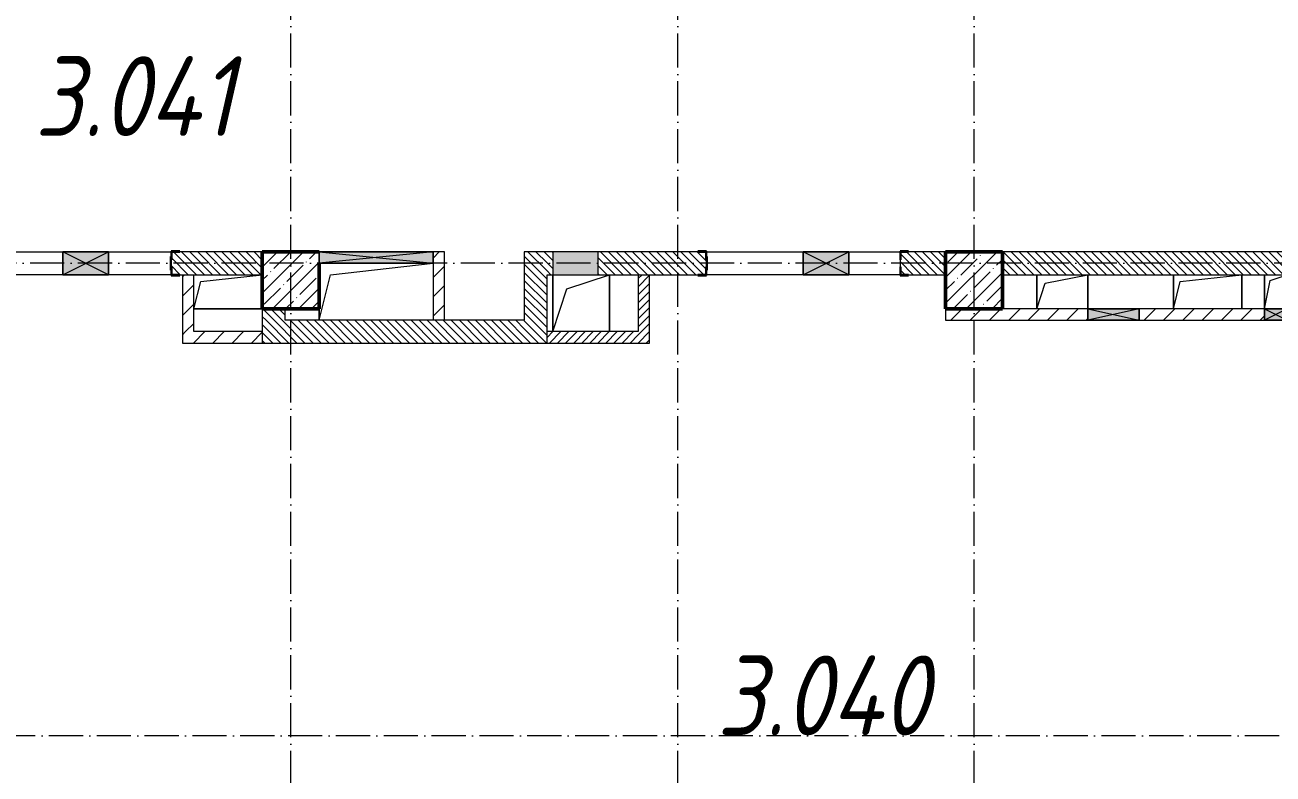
# Model space of a CAD drawing. Header units: millimetres. Extents: x -12989 to 629078, y -109036 to 555275.
# Drawn here: x 541226 to 552185, y -89020 to -82441 of the extents above; entities that cross this region are included whole.
import ezdxf

# ---------------------------------------------------------------- set-up
doc = ezdxf.new("R2010")
doc.units = ezdxf.units.MM
doc.linetypes.add('50_200_ШТРИХ_1Т_ш5_п1_п1_', pattern=[700, 500, -100, 0, -100])
for name, color, linetype, lineweight in [('A-DETL-GENF-OTLN', 7, 'Continuous', 9), ('A-FLOR-____-OTLN', 7, 'Continuous', 9), ('A-GENM-____-MCUT', 7, 'Continuous', 25), ('A-GENM-____-OTLN', 7, 'Continuous', 9), ('A-GENM-____-OTLN-1', 7, 'Continuous', 25), ('A-GLAZ-____-OTLN', 7, 'Continuous', 9), ('A-WALL-____-MCUT-3', 7, 'Continuous', 9), ('A-WALL-____-PATT-1', 7, 'Continuous', 9), ('A-WALL-FNSH-MCUT-1', 7, 'Continuous', 9), ('I-WALL-____-OTLN', 7, 'Continuous', 9), ('S-COLS-____-MCUT', 7, 'Continuous', 50), ('S-COLS-____-OTLN', 7, 'Continuous', 9), ('S-GRID-____-OTLN-1', 7, '50_200_ШТРИХ_1Т_ш5_п1_п1_', 9), ('Марки помещений', 7, 'Continuous', 9)]:
    doc.layers.add(name, color=color, linetype=linetype, lineweight=lineweight)
doc.styles.add('ISOCPEUR_I_2', font='isocpeui.ttf', dxfattribs={"width": 0.85, "height": 2.3})
pattern_1 = [(135, (523510.01, -90515.614), (-35.35534, -35.35534), [])]
pattern_2 = [(45, (523510.01, -90515.614), (-35.35534, 35.35534), [])]
pattern_3 = [(45, (523510.01, -90515.61), (-84.8528, 84.8528), [])]

# ---------------------------------------------------------------- blocks, each defined once
blk = doc.blocks.new('BSC_Колонна _Прямоугольная - 500х500-V77-АР1_План отверстий 3 этажа в осях 1-64_А-ГГ')
at = {"layer": 'S-COLS-____-OTLN'}
h = blk.add_hatch(dxfattribs=at)
h.set_pattern_fill('FP_114', color=256, style=0, pattern_type=2)
h.set_pattern_definition([(45, (-20050, -5831.04), (-114.0493, 114.0493), []), (45, (-19935.95, -5831.04), (-114.0493, 114.0493), [201.613, -40.323, 3.353, -36.97])])
h.paths.add_polyline_path([(-250, -250), (250, -250), (250, 250), (-250, 250), (-250, 150)], flags=0)
at = {"layer": 'S-COLS-____-MCUT'}
for p, q in [((250, 250), (-250, 250)), ((-250, 250), (-250, -250)), ((250, -250), (250, 150)), ((-250, -250), (250, -250))]:
    blk.add_line(p, q, dxfattribs=at)
blk = doc.blocks.new('BSC_Колонна _Прямоугольная - 500х500-V105-АР1_План отверстий 3 этажа в осях 1-64_А-ГГ')
at = {"layer": 'S-COLS-____-OTLN'}
h = blk.add_hatch(dxfattribs=at)
h.set_pattern_fill('FP_128', color=256, style=0, pattern_type=2)
h.set_pattern_definition([(45, (-26050, -5831.04), (-114.0493, 114.0493), []), (45, (-25935.95, -5831.04), (-114.0493, 114.0493), [201.613, -40.323, 3.353, -36.97])])
h.paths.add_polyline_path([(-250, -250), (250, -250), (250, 250), (-250, 250)], flags=0)
at = {"layer": 'S-COLS-____-MCUT'}
for p, q in [((250, 250), (-250, 250)), ((-250, 250), (-250, -250)), ((250, -250), (250, 250)), ((-250, -250), (250, -250))]:
    blk.add_line(p, q, dxfattribs=at)
blk = doc.blocks.new('Фахверк_СКБ_Уголок - 200_3960-28268576-АР1_План отверстий 3 этажа в осях 1-64_А-ГГ')
at = {"layer": 'A-GENM-____-MCUT'}
for p, q in [((200, 156), (125, 156)), ((125, 156), (125, 81)), ((131, 81), (131, 150)), ((131, 150), (200, 150)), ((200, 150), (200, 156)), ((125, 81), (131, 81)), ((131, 19), (125, 19)), ((125, 19), (125, -56)), ((131, -50), (131, 19)), ((125, -56), (200, -56)), ((200, -50), (131, -50)), ((200, -56), (200, -50))]:
    blk.add_line(p, q, dxfattribs=at)
blk = doc.blocks.new('154_Стойка_СКБ_Уголок - СМ-2480_200-28346303-АР1_План отверстий 3 этажа в осях 1-64_А-ГГ')
at = {"layer": 'A-GENM-____-MCUT'}
for p, q in [((125, 156), (125, 81)), ((200, 156), (125, 156)), ((131, 81), (131, 150)), ((131, 150), (200, 150)), ((200, 150), (200, 156)), ((125, 81), (131, 81)), ((131, 19), (125, 19)), ((125, 19), (125, -56)), ((131, -50), (131, 19)), ((125, -56), (200, -56)), ((200, -50), (131, -50)), ((200, -56), (200, -50))]:
    blk.add_line(p, q, dxfattribs=at)
blk = doc.blocks.new('Стойка_Влож_Полоса боковая - Полоса-28213942-АР1_План отверстий 3 этажа в осях 1-64_А-ГГ')
at = {"layer": 'A-GENM-____-OTLN'}
for p, q in [((-5, 60), (0, 60)), ((-5, -60), (-5, 60)), ((0, 31), (0, -31)), ((0, -60), (-5, -60))]:
    blk.add_line(p, q, dxfattribs=at)
blk = doc.blocks.new('AR_Отверстие Ниша - Лючок-32404482-АР1_План отверстий 3 этажа в осях 1-64_А-ГГ')
at = {"layer": 'A-GLAZ-____-OTLN'}
blk.add_hatch(color=256, dxfattribs=at).paths.add_polyline_path([(-200, 100), (-200, -100), (200, -100), (200, 100)], flags=0)
for p, q in [((200, 100), (-200, 100)), ((-200, 100), (-200, -100)), ((200, -100), (200, 100)), ((-200, -100), (200, -100))]:
    blk.add_line(p, q, dxfattribs=at)
blk = doc.blocks.new('AR_Отверстие прямоугольное _в плите_ - AR_Отверстие прямоугольное _в плите_-30459293-АР1_План отверстий 3 этажа в осях 1-64_А-ГГ')
at = {"layer": 'A-GENM-____-OTLN'}
for p, q in [((-250, 250), (-250, -250)), ((-125, 125), (250, 250)), ((250, -250), (250, 250)), ((-250, -250), (-125, 125))]:
    blk.add_line(p, q, dxfattribs=at)
blk = doc.blocks.new('AR_Отверстие прямоугольное _в плите_ - AR_Отверстие прямоугольное _в плите_-V190-АР1_План отверстий 3 этажа в осях 1-64_А-ГГ')
at = {"layer": 'A-GENM-____-OTLN'}
for p, q in [((-100, 150), (-100, -150)), ((-50, 100), (100, 150)), ((-100, -150), (-50, 100))]:
    blk.add_line(p, q, dxfattribs=at)
blk = doc.blocks.new('AR_Отверстие прямоугольное _в плите_ - AR_Отверстие прямоугольное _в плите_-30552555-АР1_План отверстий 3 этажа в осях 1-64_А-ГГ')
at = {"layer": 'A-GENM-____-OTLN'}
for p, q in [((-240, 90), (300, 150)), ((-300, -150), (-240, 90)), ((-300, -150), (300, -150))]:
    blk.add_line(p, q, dxfattribs=at)
blk = doc.blocks.new('AR_Отверстие прямоугольное _в плите_ - AR_Отверстие прямоугольное _в плите_-V194-АР1_План отверстий 3 этажа в осях 1-64_А-ГГ')
at = {"layer": 'A-GENM-____-OTLN'}
for p, q in [((-300, 150), (-300, -150)), ((-240, 90), (300, 150)), ((300, -150), (300, 150)), ((-300, -150), (-240, 90))]:
    blk.add_line(p, q, dxfattribs=at)
blk = doc.blocks.new('AR_Отверстие прямоугольное _в плите_ - AR_Отверстие прямоугольное _в плите_-30552670-АР1_План отверстий 3 этажа в осях 1-64_А-ГГ')
at = {"layer": 'A-GENM-____-OTLN'}
for p, q in [((-225, 150), (-225, -150)), ((-150, 75), (225, 150)), ((225, -150), (225, 150)), ((-225, -150), (-150, 75))]:
    blk.add_line(p, q, dxfattribs=at)
blk = doc.blocks.new('AR_Отверстие прямоугольное _в плите_ - AR_Отверстие прямоугольное _в плите_-30552705-АР1_План отверстий 3 этажа в осях 1-64_А-ГГ')
at = {"layer": 'A-GENM-____-OTLN'}
for p, q in [((-400, 150), (500, 250)), ((-500, -250), (-400, 150)), ((-500, -150), (-500, -250))]:
    blk.add_line(p, q, dxfattribs=at)
blk = doc.blocks.new('AR_Отверстие прямоугольное _в стене__БезПР - AR_Отверстие прямоугольное _в стене__БезПР-36429236-АР1_План отверстий 3 этажа в осях 1-64_А-ГГ')
at = {"layer": 'A-GLAZ-____-OTLN'}
blk.add_hatch(color=256, dxfattribs=at).paths.add_polyline_path([(500, -50), (500, 50), (-500, 50), (-500, -50), (396, -50)], flags=0)
at = {"layer": 'A-DETL-GENF-OTLN'}
for p, q in [((-500, -50), (-500, 50)), ((-500, 50), (500, 50)), ((500, 50), (-500, -50)), ((-500, 50), (500, -50)), ((500, 50), (-500, 50)), ((-500, 50), (-500, -50)), ((500, 50), (500, -50)), ((500, -50), (500, 50)), ((500, -50), (-500, -50)), ((-500, -50), (500, -50))]:
    blk.add_line(p, q, dxfattribs=at)
at = {"layer": 'A-GLAZ-____-OTLN'}
blk.add_line((500, 50), (-500, 50), dxfattribs=at)
blk = doc.blocks.new('AR_Отверстие прямоугольное _в стене_ - AR_Отверстие прямоугольное _в стене__ОВ-36982548-АР1_План отверстий 3 этажа в осях 1-64_А-ГГ')
at = {"layer": 'A-GLAZ-____-OTLN'}
blk.add_hatch(color=256, dxfattribs=at).paths.add_polyline_path([(225, -50), (225, 50), (-225, 50), (-225, -50)], flags=0)
at = {"layer": 'A-DETL-GENF-OTLN'}
for p, q in [((-225, -50), (-225, 50)), ((-225, 50), (225, 50)), ((225, 50), (-225, -50)), ((-225, 50), (225, -50)), ((225, 50), (-225, 50)), ((-225, 50), (-225, -50)), ((225, 50), (225, -50)), ((225, -50), (225, 50)), ((225, -50), (-225, -50)), ((-225, -50), (225, -50))]:
    blk.add_line(p, q, dxfattribs=at)
blk = doc.blocks.new('AR_Отверстие прямоугольное _в стене__БезПР - AR_Отверстие прямоугольное _в стене__БезПР-36428632-АР1_План отверстий 3 этажа в осях 1-64_А-ГГ')
at = {"layer": 'A-GLAZ-____-OTLN'}
blk.add_hatch(color=256, dxfattribs=at).paths.add_polyline_path([(-200, -100), (200, -100), (200, 100), (-200, 100)], flags=0)
at = {"layer": 'A-DETL-GENF-OTLN'}
for p, q in [((-200, -100), (-200, 100)), ((-200, 100), (200, 100)), ((200, 100), (-200, -100)), ((-200, 100), (200, -100)), ((200, 100), (-200, 100)), ((-200, 100), (-200, -100)), ((200, 100), (200, -100)), ((200, -100), (200, 100)), ((200, -100), (-200, -100)), ((-200, -100), (200, -100))]:
    blk.add_line(p, q, dxfattribs=at)
at = {"layer": 'A-GLAZ-____-OTLN'}
blk.add_line((200, 100), (-200, 100), dxfattribs=at)
blk = doc.blocks.new('AR_Отверстие прямоугольное _в стене__БезПР - AR_Отверстие прямоугольное _в стене__БезПР-36899427-АР1_План отверстий 3 этажа в осях 1-64_А-ГГ')
at = {"layer": 'A-GLAZ-____-OTLN'}
blk.add_hatch(color=256, dxfattribs=at).paths.add_polyline_path([(200, -100), (200, 100), (-200, 100), (-200, -100)], flags=0)
at = {"layer": 'A-DETL-GENF-OTLN'}
for p, q in [((-200, -100), (-200, 100)), ((-200, 100), (200, 100)), ((200, 100), (-200, -100)), ((-200, 100), (200, -100)), ((200, 100), (-200, 100)), ((-200, 100), (-200, -100)), ((200, 100), (200, -100)), ((200, -100), (200, 100)), ((200, -100), (-200, -100)), ((-200, -100), (200, -100))]:
    blk.add_line(p, q, dxfattribs=at)
at = {"layer": 'A-GLAZ-____-OTLN'}
blk.add_line((200, 100), (-200, 100), dxfattribs=at)
blk = doc.blocks.new('AR_Отверстие прямоугольное _в стене__БезПР - AR_Отверстие прямоугольное _в стене__БезПР-36899683-АР1_План отверстий 3 этажа в осях 1-64_А-ГГ')
at = {"layer": 'A-GLAZ-____-OTLN'}
blk.add_hatch(color=256, dxfattribs=at).paths.add_polyline_path([(100, -50), (100, 50), (-100, 50), (-100, -50)], flags=0)
at = {"layer": 'A-DETL-GENF-OTLN'}
for p, q in [((-100, -50), (-100, 50)), ((-100, 50), (100, 50)), ((100, 50), (-100, -50)), ((-100, 50), (100, -50)), ((100, 50), (-100, 50)), ((-100, 50), (-100, -50)), ((100, 50), (100, -50)), ((100, -50), (100, 50)), ((100, -50), (-100, -50)), ((-100, -50), (100, -50))]:
    blk.add_line(p, q, dxfattribs=at)
blk = doc.blocks.new('3эт')
at = {"layer": 'S-GRID-____-OTLN-1', "color": 251, "ltscale": 0.6, "true_color": 0x636466}
for p, q in [((303820.7, -91346.1), (303820.7, -36982.5)), ((307220.7, -91346.1), (307220.7, -36982.5)), ((309820.7, -91346.1), (309820.7, -76712.9)), ((374089.5, -80882.4), (279101.9, -80882.4)), ((387697.2, -85032.4), (279101.9, -85032.4))]:
    blk.add_line(p, q, dxfattribs=at)

msp = doc.modelspace()

# ---------------------------------------------------------------- hatches: boundary and pattern name
at = {"layer": 'A-WALL-____-PATT-1'}
h = msp.add_hatch(dxfattribs=at)
h.set_pattern_fill('FP_6', color=256, style=0, pattern_type=2)
h.set_pattern_definition(pattern_1)
h.paths.add_polyline_path([(543310.0077, -84634.5723), (543310.0077, -84434.5723), (542516.0077, -84434.5723), (542516.0077, -84503.5723), (542510.0077, -84503.5723), (542510.0077, -84565.5723), (542516.0077, -84565.5723), (542516.0077, -84634.5723), (542938.4379, -84634.5723)], flags=0)
h = msp.add_hatch(dxfattribs=at)
h.set_pattern_fill('FP_4', color=256, style=0, pattern_type=2)
h.set_pattern_definition(pattern_3)
h.paths.add_polyline_path([(544810.0077, -84534.5723), (544910.0077, -84534.5723), (544910.0077, -84434.5723), (544810.0077, -84434.5723)], flags=0)
h = msp.add_hatch(dxfattribs=at)
h.set_pattern_fill('FP_6', color=256, style=0, pattern_type=2)
h.set_pattern_definition(pattern_1)
h.paths.add_polyline_path([(545810.0077, -85234.5723), (545810.0077, -84434.5723), (545610.0077, -84434.5723), (545610.0077, -85234.5723)], flags=0)
h = msp.add_hatch(dxfattribs=at)
h.set_pattern_fill('FP_6', color=256, style=0, pattern_type=2)
h.set_pattern_definition(pattern_1)
h.paths.add_polyline_path([(548916.0077, -84634.5723), (549310.0077, -84634.5723), (549310.0077, -84434.5723), (548916.0077, -84434.5723), (548916.0077, -84503.5723), (548910.0077, -84503.5723), (548910.0077, -84565.5723), (548916.0077, -84565.5723), (548916.0077, -84631.5723)], flags=0)
h.paths.add_polyline_path([(546260.0077, -84634.5723), (547204.0077, -84634.5723), (547204.0077, -84565.5723), (547210.0077, -84565.5723), (547210.0077, -84503.5723), (547204.0077, -84503.5723), (547204.0077, -84434.5723), (546260.0077, -84434.5723), (546260.0077, -84570.2866)], flags=0)
h.paths.add_polyline_path([(545810.0077, -84634.5723), (545860.0077, -84634.5723), (545860.0077, -84434.5723), (545810.0077, -84434.5723)], flags=0)
h = msp.add_hatch(dxfattribs=at)
h.set_pattern_fill('FP_6', color=256, style=0, pattern_type=2)
h.set_pattern_definition(pattern_1)
h.paths.add_polyline_path([(552310.0077, -84634.5723), (552310.0077, -84434.5723), (549810.0077, -84434.5723), (549810.0077, -84634.5723), (551775.7594, -84634.5723)], flags=0)
h = msp.add_hatch(dxfattribs=at)
h.set_pattern_fill('FP_4', color=256, style=0, pattern_type=2)
h.set_pattern_definition(pattern_3)
h.paths.add_polyline_path([(544910.0077, -85034.5723), (544910.0077, -84534.5723), (544810.0077, -84534.5723), (544810.0077, -85034.5723)], flags=0)
h = msp.add_hatch(dxfattribs=at)
h.set_pattern_fill('FP_4', color=256, style=0, pattern_type=2)
h.set_pattern_definition(pattern_3)
h.paths.add_polyline_path([(542710.0077, -85134.5723), (542710.0077, -84634.5723), (542610.0077, -84634.5723), (542610.0077, -85134.5723)], flags=0)
h = msp.add_hatch(dxfattribs=at)
h.set_pattern_fill('FP_5', color=256, style=0, pattern_type=2)
h.set_pattern_definition(pattern_2)
h.paths.add_polyline_path([(546710.0077, -85234.5723), (546710.0077, -84634.5723), (546610.0077, -84634.5723), (546610.0077, -85234.5723)], flags=0)
h = msp.add_hatch(dxfattribs=at)
h.set_pattern_fill('FP_6', color=256, style=0, pattern_type=2)
h.set_pattern_definition(pattern_1)
h.paths.add_polyline_path([(543510.0077, -85034.5723), (543510.0077, -84934.5723), (543310.0077, -84934.5723), (543310.0077, -85034.5723)], flags=0)
h = msp.add_hatch(dxfattribs=at)
h.set_pattern_fill('FP_6', color=256, style=0, pattern_type=2)
h.set_pattern_definition(pattern_1)
h.paths.add_polyline_path([(545610.0077, -85234.5723), (545610.0077, -85034.5723), (543310.0077, -85034.5723), (543310.0077, -85234.5723), (544705.9022, -85234.5723)], flags=0)
h = msp.add_hatch(dxfattribs=at)
h.set_pattern_fill('FP_4', color=256, style=0, pattern_type=2)
h.set_pattern_definition(pattern_3)
h.paths.add_polyline_path([(549810.0077, -85034.5723), (550560.0077, -85034.5723), (550560.0077, -84934.5723), (549310.0077, -84934.5723), (549310.0077, -85034.5723)], flags=0)
h.paths.add_polyline_path([(551010.0077, -85034.5723), (552110.0077, -85034.5723), (552110.0077, -84934.5723), (551010.0077, -84934.5723)], flags=0)
h = msp.add_hatch(dxfattribs=at)
h.set_pattern_fill('FP_4', color=256, style=0, pattern_type=2)
h.set_pattern_definition(pattern_3)
h.paths.add_polyline_path([(543310.0077, -85234.5723), (543310.0077, -85134.5723), (542610.0077, -85134.5723), (542610.0077, -85234.5723), (542938.4379, -85234.5723)], flags=0)
h = msp.add_hatch(dxfattribs=at)
h.set_pattern_fill('FP_5', color=256, style=0, pattern_type=2)
h.set_pattern_definition(pattern_2)
h.paths.add_polyline_path([(546610.0077, -85234.5723), (546610.0077, -85134.5723), (545810.0077, -85134.5723), (545810.0077, -85234.5723), (546473.3665, -85234.5723)], flags=0)

# ---------------------------------------------------------------- linework, layer by layer
at = {"layer": 'A-FLOR-____-OTLN'}
for p, q in [((545860.0077, -85134.5723), (545860.0077, -84634.5723)), ((546360.0077, -84634.5723), (546360.0077, -85134.5723)), ((550110.0077, -84934.5723), (550110.0077, -84634.5723)), ((550560.0077, -84634.5723), (550560.0077, -84934.5723)), ((551310.0077, -84934.5723), (551310.0077, -84634.5723)), ((551910.0077, -84634.5723), (551910.0077, -84934.5723)), ((552110.0077, -84934.5723), (552110.0077, -84634.5723)), ((543310.0077, -84934.5723), (542710.0077, -84934.5723)), ((543810.0077, -85034.5723), (543810.0077, -84934.5723))]:
    msp.add_line(p, q, dxfattribs=at)
at = {"layer": 'A-WALL-____-MCUT-3'}
for p, q in [((543310.0077, -84434.5723), (542585.0077, -84434.5723)), ((545860.0077, -84434.5723), (545610.0077, -84434.5723)), ((545610.0077, -84434.5723), (545610.0077, -85034.5723)), ((547135.0077, -84434.5723), (546260.0077, -84434.5723)), ((549310.0077, -84434.5723), (548985.0077, -84434.5723)), ((552310.0077, -84434.5723), (549810.0077, -84434.5723)), ((548910.0077, -84503.5723), (548910.0077, -84565.5723)), ((542585.0077, -84634.5723), (543310.0077, -84634.5723)), ((545810.0077, -85234.5723), (545810.0077, -84634.5723)), ((545810.0077, -84634.5723), (545860.0077, -84634.5723)), ((546260.0077, -84634.5723), (547135.0077, -84634.5723)), ((548985.0077, -84634.5723), (549310.0077, -84634.5723)), ((549810.0077, -84634.5723), (552310.0077, -84634.5723)), ((543310.0077, -84934.5723), (543310.0077, -85034.5723)), ((543310.0077, -85034.5723), (543310.0077, -85234.5723)), ((543510.0077, -85034.5723), (543510.0077, -84934.5723)), ((545610.0077, -85034.5723), (543510.0077, -85034.5723)), ((543310.0077, -85234.5723), (545810.0077, -85234.5723))]:
    msp.add_line(p, q, dxfattribs=at)
at = {"layer": 'A-WALL-FNSH-MCUT-1'}
for p, q in [((544910.0077, -84434.5723), (544810.0077, -84434.5723)), ((544910.0077, -85034.5723), (544910.0077, -84434.5723)), ((544810.0077, -84534.5723), (544810.0077, -85034.5723)), ((542610.0077, -84634.5723), (542610.0077, -85234.5723)), ((542710.0077, -85134.5723), (542710.0077, -84634.5723)), ((546610.0077, -84634.5723), (546610.0077, -85134.5723)), ((546710.0077, -85234.5723), (546710.0077, -84634.5723)), ((549310.0077, -84934.5723), (549310.0077, -85034.5723)), ((549310.0077, -85034.5723), (550560.0077, -85034.5723)), ((550560.0077, -84934.5723), (549810.0077, -84934.5723)), ((552110.0077, -84934.5723), (551010.0077, -84934.5723)), ((551010.0077, -85034.5723), (552110.0077, -85034.5723)), ((543310.0077, -85134.5723), (542710.0077, -85134.5723)), ((546610.0077, -85134.5723), (545810.0077, -85134.5723)), ((542610.0077, -85234.5723), (543310.0077, -85234.5723)), ((545810.0077, -85234.5723), (546710.0077, -85234.5723))]:
    msp.add_line(p, q, dxfattribs=at)
at = {"layer": 'I-WALL-____-OTLN'}
for p, q in [((540810.0077, -84434.5723), (541560.0077, -84434.5723)), ((541960.0077, -84434.5723), (542510.0077, -84434.5723)), ((547210.0077, -84434.5723), (548060.0077, -84434.5723)), ((548460.0077, -84434.5723), (548910.0077, -84434.5723)), ((541560.0077, -84634.5723), (540810.0077, -84634.5723)), ((542510.0077, -84634.5723), (541960.0077, -84634.5723)), ((548060.0077, -84634.5723), (547210.0077, -84634.5723)), ((548910.0077, -84634.5723), (548460.0077, -84634.5723))]:
    msp.add_line(p, q, dxfattribs=at)

# ---------------------------------------------------------------- block references
msp.add_blockref('3эт', (239739.3002, -3652.1582))
at = {"layer": 'A-GENM-____-OTLN'}
for name, p in [('Стойка_Влож_Полоса боковая - Полоса-28213942-АР1_План отверстий 3 этажа в осях 1-64_А-ГГ', (542510.0077, -84534.5723)), ('AR_Отверстие прямоугольное _в плите_ - AR_Отверстие прямоугольное _в плите_-30552705-АР1_План отверстий 3 этажа в осях 1-64_А-ГГ', (544310.0077, -84784.5723)), ('AR_Отверстие прямоугольное _в плите_ - AR_Отверстие прямоугольное _в плите_-30552555-АР1_План отверстий 3 этажа в осях 1-64_А-ГГ', (543010.0077, -84784.5723)), ('AR_Отверстие прямоугольное _в плите_ - AR_Отверстие прямоугольное _в плите_-30459293-АР1_План отверстий 3 этажа в осях 1-64_А-ГГ', (546110.0077, -84884.5723)), ('AR_Отверстие прямоугольное _в плите_ - AR_Отверстие прямоугольное _в плите_-30552670-АР1_План отверстий 3 этажа в осях 1-64_А-ГГ', (550335.0077, -84784.5723)), ('AR_Отверстие прямоугольное _в плите_ - AR_Отверстие прямоугольное _в плите_-V194-АР1_План отверстий 3 этажа в осях 1-64_А-ГГ', (551610.0077, -84784.5723)), ('AR_Отверстие прямоугольное _в плите_ - AR_Отверстие прямоугольное _в плите_-V190-АР1_План отверстий 3 этажа в осях 1-64_А-ГГ', (552210.0077, -84784.5723))]:
    msp.add_blockref(name, p, dxfattribs=at)
at = {"layer": 'A-GENM-____-OTLN', "rotation": 180}
msp.add_blockref('Стойка_Влож_Полоса боковая - Полоса-28213942-АР1_План отверстий 3 этажа в осях 1-64_А-ГГ', (547210.0077, -84534.5723), dxfattribs=at)
at = {"layer": 'A-GENM-____-OTLN-1'}
for name, p in [('154_Стойка_СКБ_Уголок - СМ-2480_200-28346303-АР1_План отверстий 3 этажа в осях 1-64_А-ГГ', (542385.0077, -84584.5723)), ('Фахверк_СКБ_Уголок - 200_3960-28268576-АР1_План отверстий 3 этажа в осях 1-64_А-ГГ', (548785.0077, -84584.5723))]:
    msp.add_blockref(name, p, dxfattribs=at)
at = {"layer": 'A-GENM-____-OTLN-1', "rotation": 180}
msp.add_blockref('154_Стойка_СКБ_Уголок - СМ-2480_200-28346303-АР1_План отверстий 3 этажа в осях 1-64_А-ГГ', (547335.0077, -84484.5723), dxfattribs=at)
at = {"layer": 'A-GLAZ-____-OTLN', "rotation": 180}
for name, p in [('AR_Отверстие прямоугольное _в стене__БезПР - AR_Отверстие прямоугольное _в стене__БезПР-36899427-АР1_План отверстий 3 этажа в осях 1-64_А-ГГ', (541760.0077, -84534.5723)), ('AR_Отверстие Ниша - Лючок-32404482-АР1_План отверстий 3 этажа в осях 1-64_А-ГГ', (546060.0077, -84534.5723)), ('AR_Отверстие прямоугольное _в стене__БезПР - AR_Отверстие прямоугольное _в стене__БезПР-36428632-АР1_План отверстий 3 этажа в осях 1-64_А-ГГ', (548260.0077, -84534.5723))]:
    msp.add_blockref(name, p, dxfattribs=at)
at = {"layer": 'A-GLAZ-____-OTLN'}
for name, p in [('AR_Отверстие прямоугольное _в стене__БезПР - AR_Отверстие прямоугольное _в стене__БезПР-36429236-АР1_План отверстий 3 этажа в осях 1-64_А-ГГ', (544310.0077, -84484.5723)), ('AR_Отверстие прямоугольное _в стене_ - AR_Отверстие прямоугольное _в стене__ОВ-36982548-АР1_План отверстий 3 этажа в осях 1-64_А-ГГ', (550785.0077, -84984.5723)), ('AR_Отверстие прямоугольное _в стене__БезПР - AR_Отверстие прямоугольное _в стене__БезПР-36899683-АР1_План отверстий 3 этажа в осях 1-64_А-ГГ', (552210.0077, -84984.5723))]:
    msp.add_blockref(name, p, dxfattribs=at)
at = {"layer": 'S-COLS-____-OTLN'}
for name, p in [('BSC_Колонна _Прямоугольная - 500х500-V77-АР1_План отверстий 3 этажа в осях 1-64_А-ГГ', (543560.0077, -84684.5723)), ('BSC_Колонна _Прямоугольная - 500х500-V105-АР1_План отверстий 3 этажа в осях 1-64_А-ГГ', (549560.0077, -84684.5723))]:
    msp.add_blockref(name, p, dxfattribs=at)

# ---------------------------------------------------------------- texts
at = {"layer": 'Марки помещений', "char_height": 700, "attachment_point": 1, "style": 'ISOCPEUR_I_2'}
for s, insert, width in [('3.041', (541312.0429, -82716.5079), 769.62), ('3.040', (547302.5703, -87979.0464), 817.72125)]:
    msp.add_mtext(s, dxfattribs=dict(at, insert=insert, width=width))

doc.saveas('drawing.dxf')
